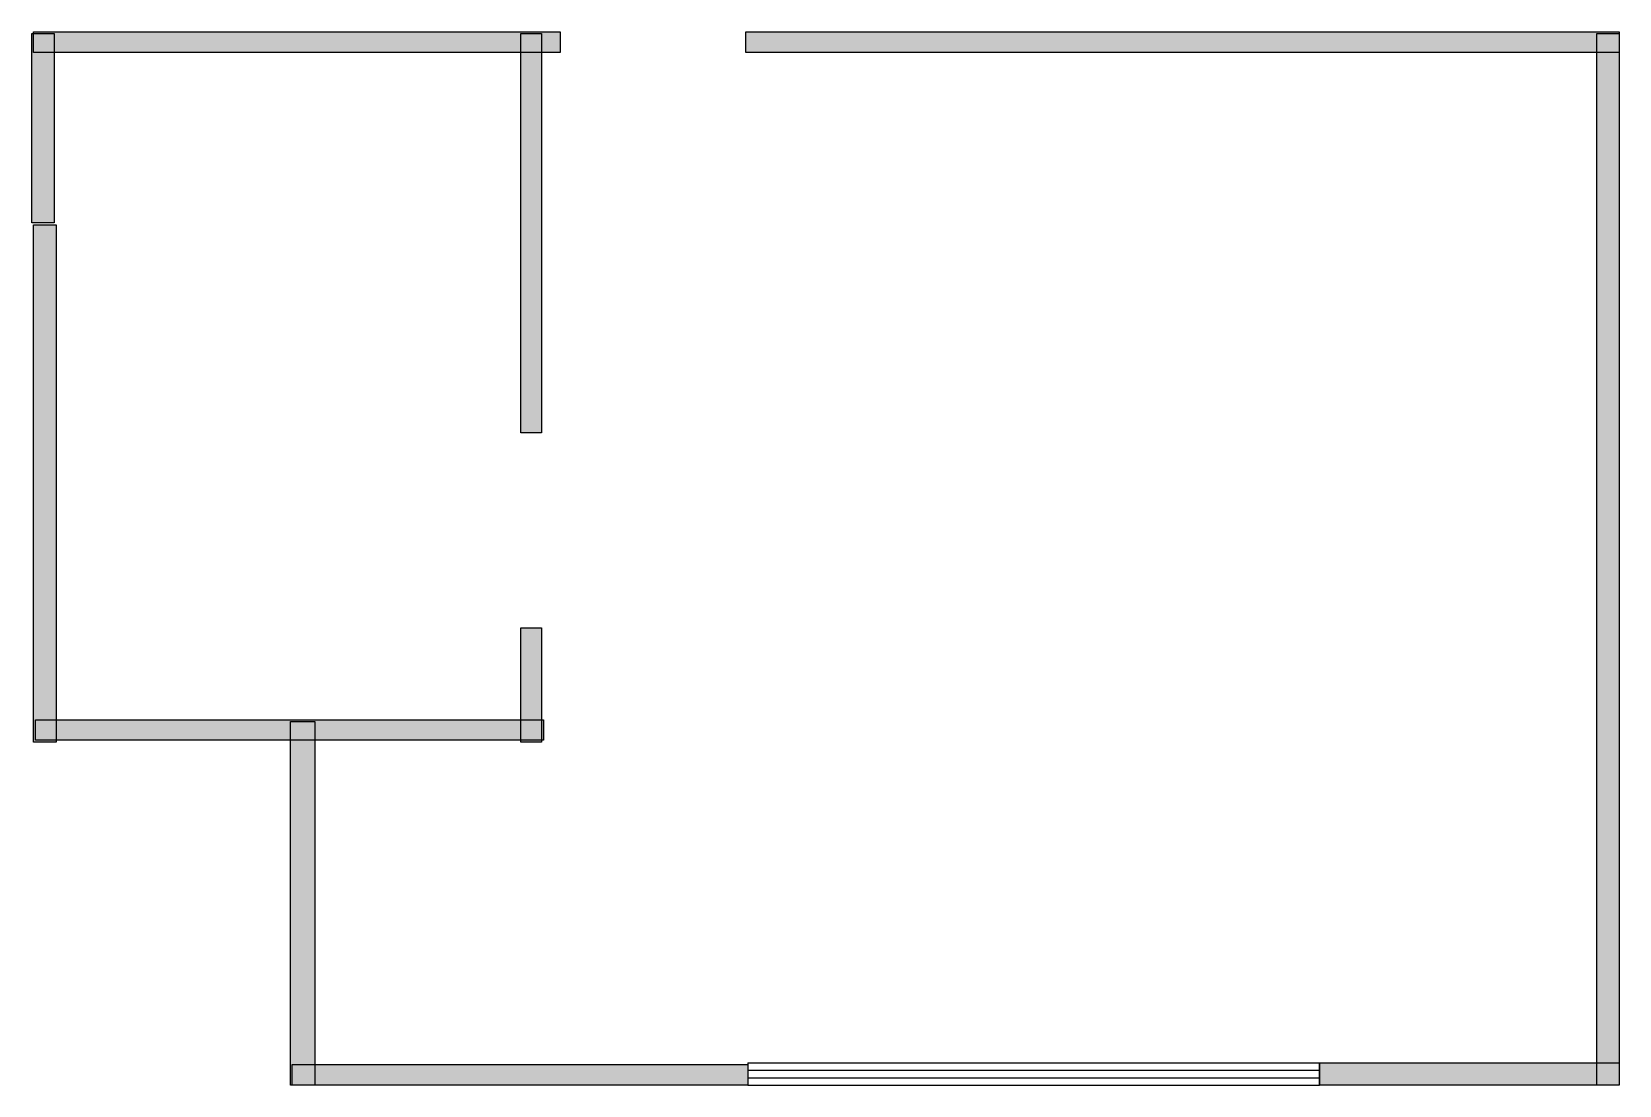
# Model space of a CAD drawing. Header units: millimetres. Extents: x 18 to 7471, y 0 to 4946.
import ezdxf

# ---------------------------------------------------------------- set-up
doc = ezdxf.new("R2010")
doc.units = ezdxf.units.MM
doc.layers.add('WALL', color=7, linetype='Continuous')
doc.layers.add('WINDOW', color=5, linetype='Continuous')

msp = doc.modelspace()

# ---------------------------------------------------------------- hatches: boundary and pattern name
at = {"layer": 'WALL'}
h = msp.add_hatch(color=256, dxfattribs=at)
h.dxf.hatch_style = 1
h.paths.add_polyline_path([(17.6, 4936.8), (123.2, 4936.8), (123.2, 4048), (17.6, 4048)])
h = msp.add_hatch(color=256, dxfattribs=at)
h.dxf.hatch_style = 1
h.paths.add_polyline_path([(26.4, 4945.6), (2499.2, 4945.6), (2499.2, 4848.8), (26.4, 4848.8)])
h = msp.add_hatch(color=256, dxfattribs=at)
h.dxf.hatch_style = 1
h.paths.add_polyline_path([(2314.4, 4936.8), (2411.2, 4936.8), (2411.2, 3062.4), (2314.4, 3062.4)])
h = msp.add_hatch(color=256, dxfattribs=at)
h.dxf.hatch_style = 1
h.paths.add_polyline_path([(3370.4, 4945.6), (7471.2, 4945.6), (7471.2, 4848.8), (3370.4, 4848.8)])
h = msp.add_hatch(color=256, dxfattribs=at)
h.dxf.hatch_style = 1
h.paths.add_polyline_path([(7365.6, 4936.8), (7471.2, 4936.8), (7471.2, 0), (7365.6, 0)])
h = msp.add_hatch(color=256, dxfattribs=at)
h.dxf.hatch_style = 1
h.paths.add_polyline_path([(26.4, 4039.2), (132, 4039.2), (132, 1610.4), (26.4, 1610.4)])
h = msp.add_hatch(color=256, dxfattribs=at)
h.dxf.hatch_style = 1
h.paths.add_polyline_path([(2314.4, 2147.2), (2411.2, 2147.2), (2411.2, 1610.4), (2314.4, 1610.4)])
h = msp.add_hatch(color=256, dxfattribs=at)
h.dxf.hatch_style = 1
h.paths.add_polyline_path([(35.2, 1716), (2420, 1716), (2420, 1619.2), (35.2, 1619.2)])
h = msp.add_hatch(color=256, dxfattribs=at)
h.dxf.hatch_style = 1
h.paths.add_polyline_path([(1232, 1707.2), (1346.4, 1707.2), (1346.4, 0), (1232, 0)])
h = msp.add_hatch(color=256, dxfattribs=at)
h.dxf.hatch_style = 1
h.paths.add_polyline_path([(1240.8, 96.8), (3379.2, 96.8), (3379.2, 0), (1240.8, 0)])
h = msp.add_hatch(color=256, dxfattribs=at)
h.dxf.hatch_style = 1
h.paths.add_polyline_path([(6063.2, 105.6), (7471.2, 105.6), (7471.2, 0), (6063.2, 0)])

# ---------------------------------------------------------------- linework, layer by layer
for points in [[(17.6, 4936.8), (123.2, 4936.8), (123.2, 4048), (17.6, 4048)], [(26.4, 4945.6), (2499.2, 4945.6), (2499.2, 4848.8), (26.4, 4848.8)], [(2314.4, 4936.8), (2411.2, 4936.8), (2411.2, 3062.4), (2314.4, 3062.4)], [(3370.4, 4945.6), (7471.2, 4945.6), (7471.2, 4848.8), (3370.4, 4848.8)], [(7365.6, 4936.8), (7471.2, 4936.8), (7471.2, 0), (7365.6, 0)], [(26.4, 4039.2), (132, 4039.2), (132, 1610.4), (26.4, 1610.4)], [(2314.4, 2147.2), (2411.2, 2147.2), (2411.2, 1610.4), (2314.4, 1610.4)], [(35.2, 1716), (2420, 1716), (2420, 1619.2), (35.2, 1619.2)], [(1232, 1707.2), (1346.4, 1707.2), (1346.4, 0), (1232, 0)], [(1240.8, 96.8), (3379.2, 96.8), (3379.2, 0), (1240.8, 0)], [(6063.2, 105.6), (7471.2, 105.6), (7471.2, 0), (6063.2, 0)]]:
    msp.add_lwpolyline(points, close=True, dxfattribs=at)
at = {"layer": 'WINDOW'}
for p, q in [((3379.2, 105.6), (6063.2, 105.6)), ((3379.2, 105.6), (3379.2, 0)), ((6063.2, 105.6), (6063.2, 0)), ((3379.2, 70.4), (6063.2, 70.4)), ((3379.2, 35.2), (6063.2, 35.2)), ((3379.2, 0), (6063.2, 0))]:
    msp.add_line(p, q, dxfattribs=at)

doc.saveas('drawing.dxf')
